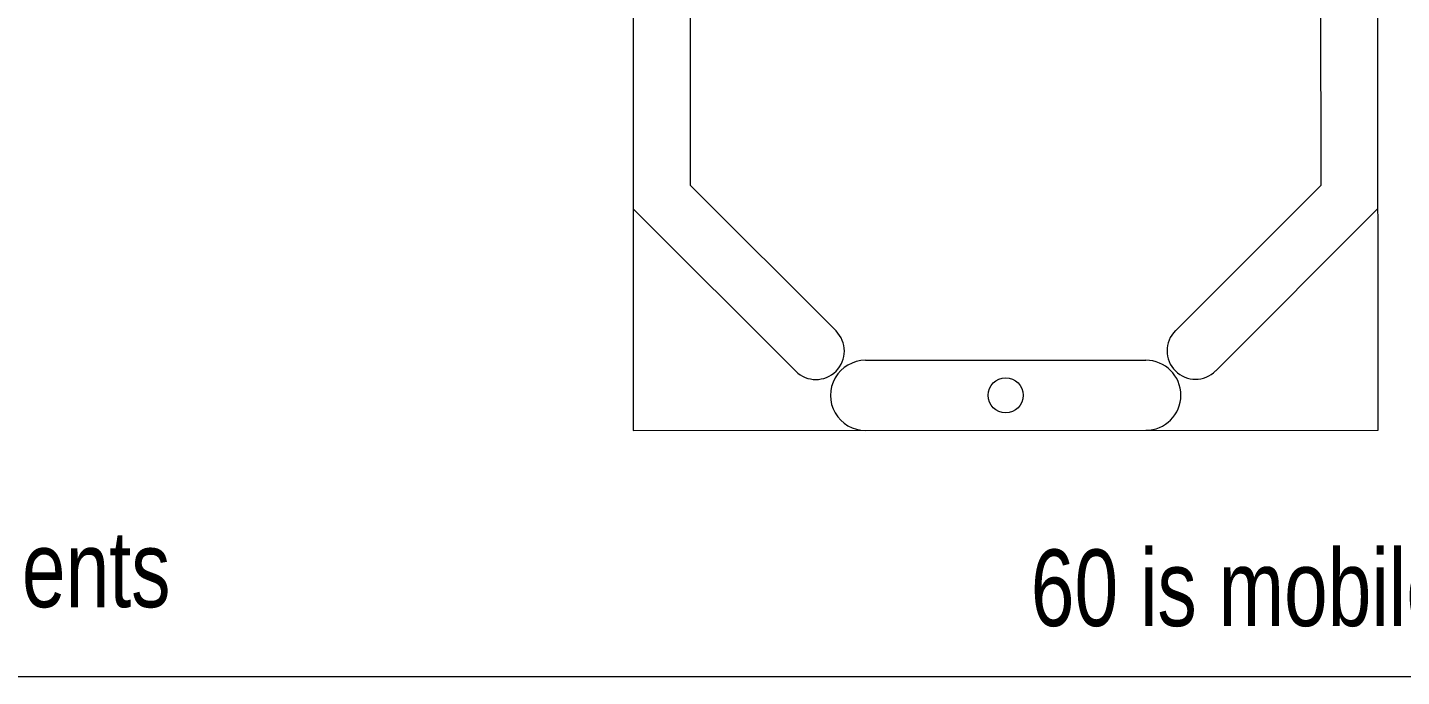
# Model space of a CAD drawing. Header units: metres. Extents: x -18745 to 220762, y -1579758 to -1356048.
# Drawn here: x 127666 to 129234, y -1460823 to -1460081 of the extents above; entities that cross this region are included whole.
import ezdxf

# ---------------------------------------------------------------- set-up
doc = ezdxf.new("R2010")
doc.units = ezdxf.units.M
doc.layers.get('0').update_dxf_attribs({"lineweight": 0})
for name, color, linetype, lineweight in [('A-100 - Copy$0$Medical Equipment and Furniture', 8, 'Continuous', 0), ('A-100 - Copy$0$Medical Equipment and Furniture1', 8, 'Continuous', 5), ('A-100 - Copy$0$Walls', 8, 'Continuous', 0)]:
    doc.layers.add(name, color=color, linetype=linetype, lineweight=lineweight)
doc.styles.add('A-100 - Copy$0$X3G_ENTITY_257CFD', font='swisscl.ttf', dxfattribs={"height": 200})

# ---------------------------------------------------------------- blocks, each defined once
blk = doc.blocks.new('*X134')
for p, q in [((5, 3), (5, 3)), ((5, 3), (5, 3)), ((5, 3), (5, 3)), ((5, 3), (5, 3)), ((5, 3), (5, 3)), ((5, 3), (5, 3)), ((5, 3), (5, 3)), ((5, 3), (5, 3)), ((5, 3), (5, 3)), ((5, 3), (5, 3)), ((5, 3), (5, 3)), ((5, 3), (5, 3)), ((5, 3), (5, 3)), ((5, 3), (5, 3)), ((5, 3), (5, 3)), ((5, 3), (5, 3)), ((5, 3), (5, 3)), ((5, 3), (5, 3)), ((5, 3), (5, 3)), ((5, 3), (5, 3)), ((5, 3), (5, 3)), ((5, 3), (5, 3)), ((5, 3), (5, 3)), ((5, 3), (5, 3)), ((5, 3), (5, 3)), ((5, 3), (5, 3)), ((5, 3), (5, 3)), ((5, 3), (5, 3)), ((5, 3), (5, 3)), ((5, 3), (5, 3)), ((5, 3), (5, 3)), ((5, 3), (5, 3)), ((5, 3), (5, 3)), ((5, 3), (5, 3)), ((5, 3), (5, 3)), ((5, 3), (5, 3)), ((5, 3), (5, 3)), ((5, 3), (5, 3)), ((5, 3), (5, 3)), ((5, 3), (5, 3)), ((5, 3), (5, 3)), ((5, 3), (5, 3)), ((5, 3), (5, 3)), ((5, 3), (5, 3)), ((5, 3), (5, 3)), ((5, 3), (5, 3)), ((5, 3), (5, 3)), ((5, 3), (5, 3)), ((5, 3), (5, 3)), ((5, 3), (5, 3)), ((5, 3), (5, 3)), ((5, 3), (5, 3)), ((5, 3), (5, 3)), ((5, 3), (5, 3)), ((5, 3), (5, 3)), ((5, 3), (5, 3)), ((5, 3), (5, 3)), ((5, 3), (5, 3)), ((5, 3), (5, 3)), ((5, 3), (5, 3)), ((5, 3), (5, 3)), ((5, 3), (5, 3)), ((5, 3), (5, 3)), ((5, 3), (5, 3)), ((5, 3), (5, 3)), ((5, 3), (5, 3)), ((6, 3), (5, 3)), ((5, 3), (5, 3)), ((6, 3), (5, 3)), ((5, 3), (5, 3)), ((6, 3), (5, 3)), ((5, 3), (5, 3)), ((6, 3), (5, 3)), ((5, 3), (5, 3)), ((5, 3), (5, 3)), ((5, 3), (5, 3)), ((5, 3), (5, 3)), ((5, 3), (5, 3)), ((5, 3), (5, 3)), ((5, 3), (5, 3)), ((5, 3), (5, 3)), ((5, 3), (5, 3)), ((5, 3), (5, 3)), ((5, 3), (5, 3)), ((5, 3), (5, 3)), ((5, 3), (5, 3)), ((5, 3), (5, 3)), ((5, 3), (5, 3)), ((5, 3), (5, 3)), ((5, 3), (5, 3)), ((5, 3), (5, 3)), ((5, 3), (5, 3)), ((5, 3), (5, 3)), ((5, 3), (5, 3)), ((5, 3), (5, 3)), ((5, 3), (5, 3)), ((6, 3), (6, 3)), ((6, 3), (6, 3)), ((6, 3), (6, 3)), ((6, 3), (6, 3)), ((6, 3), (6, 3)), ((6, 3), (6, 3)), ((6, 3), (6, 3)), ((6, 3), (6, 3)), ((6, 3), (6, 3)), ((6, 3), (6, 3)), ((6, 3), (6, 3)), ((6, 3), (6, 3)), ((6, 3), (6, 3)), ((6, 3), (6, 3)), ((6, 3), (6, 3)), ((6, 3), (6, 3)), ((6, 3), (6, 3)), ((6, 3), (6, 3)), ((6, 3), (6, 3)), ((6, 3), (6, 3)), ((6, 3), (6, 3)), ((6, 3), (6, 3)), ((6, 3), (6, 3)), ((6, 3), (6, 3)), ((6, 3), (6, 3)), ((6, 3), (6, 3)), ((6, 3), (6, 3)), ((6, 3), (6, 3)), ((6, 3), (6, 3)), ((6, 3), (6, 3)), ((6, 3), (6, 3)), ((6, 3), (6, 3)), ((6, 3), (6, 3)), ((6, 3), (6, 3)), ((6, 3), (6, 3)), ((6, 3), (6, 3)), ((6, 3), (6, 3)), ((6, 3), (6, 3)), ((6, 3), (6, 3)), ((6, 3), (6, 3)), ((6, 3), (6, 3)), ((6, 3), (6, 3)), ((6, 3), (6, 3)), ((6, 3), (6, 3)), ((6, 3), (6, 3)), ((6, 3), (6, 3)), ((6, 3), (6, 3)), ((6, 3), (6, 3)), ((6, 3), (6, 3)), ((6, 3), (6, 3)), ((6, 3), (6, 3)), ((6, 3), (6, 3)), ((6, 3), (6, 3)), ((6, 3), (6, 3)), ((6, 3), (6, 3)), ((6, 3), (6, 3)), ((6, 3), (6, 3)), ((6, 3), (6, 3)), ((6, 3), (6, 3)), ((6, 3), (6, 3)), ((6, 3), (6, 3)), ((6, 3), (6, 3)), ((6, 3), (6, 3)), ((6, 3), (6, 3)), ((6, 3), (6, 3)), ((6, 3), (6, 3)), ((6, 3), (6, 3)), ((6, 3), (6, 3)), ((6, 3), (6, 3)), ((6, 3), (6, 3)), ((6, 3), (6, 3)), ((6, 3), (6, 3)), ((6, 3), (6, 3)), ((6, 3), (6, 3)), ((6, 3), (6, 3)), ((6, 3), (6, 3)), ((6, 3), (6, 3)), ((6, 3), (6, 3)), ((6, 3), (6, 3)), ((6, 3), (6, 3)), ((6, 3), (6, 3)), ((6, 3), (6, 3)), ((6, 3), (6, 3)), ((6, 3), (6, 3)), ((6, 3), (6, 3)), ((6, 3), (6, 3)), ((6, 3), (6, 3)), ((6, 3), (6, 3)), ((6, 3), (6, 3)), ((6, 3), (6, 3)), ((6, 3), (6, 3)), ((6, 3), (6, 3)), ((6, 3), (6, 3)), ((6, 3), (6, 3)), ((6, 3), (6, 3)), ((6, 3), (6, 3)), ((6, 3), (6, 3)), ((6, 3), (6, 3)), ((6, 3), (6, 3)), ((6, 3), (6, 3)), ((6, 3), (6, 3)), ((6, 3), (6, 3)), ((6, 3), (6, 3)), ((6, 3), (6, 3)), ((6, 3), (6, 3)), ((6, 3), (6, 3)), ((6, 3), (6, 3)), ((6, 3), (6, 3)), ((6, 3), (6, 3)), ((6, 3), (6, 3)), ((6, 3), (6, 3)), ((6, 3), (6, 3)), ((6, 3), (6, 3)), ((6, 3), (6, 3)), ((6, 3), (6, 3)), ((6, 3), (6, 3)), ((6, 3), (6, 3)), ((6, 3), (6, 3)), ((6, 3), (6, 3)), ((6, 3), (6, 3)), ((6, 3), (6, 3)), ((6, 3), (6, 3)), ((6, 3), (6, 3)), ((6, 3), (6, 3)), ((6, 3), (6, 3)), ((6, 3), (6, 3)), ((6, 3), (6, 3)), ((6, 3), (6, 3)), ((6, 3), (6, 3)), ((6, 3), (6, 3)), ((6, 3), (6, 3)), ((6, 3), (6, 3)), ((6, 3), (6, 3)), ((6, 3), (6, 3)), ((6, 3), (6, 3)), ((6, 3), (6, 3)), ((6, 3), (6, 3)), ((6, 3), (6, 3)), ((6, 3), (6, 3)), ((6, 3), (6, 3)), ((6, 3), (6, 3)), ((6, 3), (6, 3)), ((6, 3), (6, 3)), ((6, 3), (6, 3)), ((6, 3), (6, 3)), ((6, 3), (6, 3)), ((6, 3), (6, 3)), ((6, 3), (6, 3)), ((6, 3), (6, 3)), ((6, 3), (6, 3)), ((6, 3), (6, 3)), ((6, 3), (6, 3)), ((6, 3), (6, 3)), ((6, 3), (6, 3)), ((6, 3), (6, 3)), ((6, 3), (6, 3)), ((6, 3), (6, 3)), ((6, 3), (6, 3)), ((6, 3), (6, 3)), ((6, 3), (6, 3)), ((6, 3), (6, 3)), ((6, 3), (6, 3)), ((6, 3), (6, 3)), ((6, 3), (6, 3)), ((6, 3), (6, 3)), ((6, 3), (6, 3)), ((6, 3), (6, 3)), ((6, 3), (6, 3)), ((6, 3), (6, 3)), ((6, 3), (6, 3)), ((6, 3), (6, 3)), ((6, 3), (6, 3)), ((6, 3), (6, 3)), ((6, 3), (6, 3)), ((6, 3), (6, 3)), ((6, 3), (6, 3)), ((6, 3), (6, 3)), ((6, 3), (6, 3)), ((6, 3), (6, 3)), ((6, 3), (6, 3)), ((6, 3), (6, 3)), ((6, 3), (6, 3)), ((6, 3), (6, 3)), ((6, 3), (6, 3)), ((6, 3), (6, 3)), ((6, 3), (6, 3)), ((6, 3), (6, 3)), ((6, 3), (6, 3)), ((6, 3), (6, 3)), ((6, 3), (6, 3)), ((6, 3), (6, 3)), ((6, 3), (6, 3)), ((6, 3), (6, 3)), ((6, 3), (6, 3)), ((6, 3), (6, 3)), ((6, 3), (6, 3)), ((6, 3), (6, 3)), ((6, 3), (6, 3)), ((6, 3), (6, 3)), ((6, 3), (6, 3)), ((6, 3), (6, 3)), ((6, 3), (6, 3)), ((6, 3), (6, 3)), ((6, 3), (6, 3)), ((6, 3), (5, 3)), ((6, 3), (5, 3)), ((6, 3), (5, 3)), ((6, 3), (5, 3)), ((6, 3), (5, 3)), ((6, 3), (6, 3)), ((6, 3), (6, 3)), ((6, 3), (6, 3)), ((6, 3), (6, 3)), ((6, 3), (6, 3)), ((6, 3), (6, 3)), ((6, 3), (6, 3)), ((6, 3), (6, 3)), ((6, 3), (6, 3)), ((6, 3), (6, 3)), ((6, 3), (6, 3)), ((6, 3), (6, 3)), ((6, 3), (6, 3)), ((6, 3), (6, 3)), ((6, 3), (6, 3)), ((6, 3), (6, 3)), ((6, 3), (6, 3)), ((6, 3), (6, 3)), ((6, 3), (6, 3)), ((6, 3), (6, 3)), ((6, 3), (6, 3)), ((6, 3), (6, 3)), ((6, 3), (6, 3)), ((6, 3), (6, 3)), ((6, 3), (6, 3)), ((6, 3), (6, 3)), ((6, 3), (6, 3)), ((6, 3), (6, 3)), ((6, 3), (6, 3)), ((6, 3), (6, 3)), ((6, 3), (6, 3)), ((6, 3), (6, 3)), ((6, 3), (6, 3)), ((6, 3), (6, 3)), ((6, 3), (6, 3)), ((6, 3), (6, 3)), ((6, 3), (6, 3)), ((6, 3), (6, 3)), ((6, 3), (6, 3)), ((6, 3), (6, 3)), ((6, 3), (6, 3)), ((6, 3), (6, 3)), ((6, 3), (6, 3)), ((6, 3), (6, 3)), ((6, 3), (6, 3)), ((6, 3), (6, 3)), ((6, 3), (6, 3)), ((6, 3), (6, 3)), ((6, 3), (6, 3)), ((6, 3), (6, 3)), ((6, 3), (6, 3)), ((6, 3), (6, 3)), ((6, 3), (6, 3)), ((6, 3), (6, 3)), ((6, 3), (6, 3)), ((6, 3), (6, 3)), ((6, 3), (6, 3)), ((6, 3), (6, 3)), ((6, 3), (6, 3)), ((6, 3), (6, 3)), ((6, 3), (6, 3)), ((6, 3), (6, 3)), ((6, 3), (6, 3)), ((6, 3), (6, 3)), ((6, 3), (6, 3)), ((6, 3), (6, 3)), ((6, 3), (6, 3)), ((6, 3), (6, 3)), ((6, 3), (6, 3)), ((6, 3), (6, 3)), ((6, 3), (6, 3)), ((6, 3), (6, 3)), ((6, 3), (6, 3)), ((6, 3), (6, 3)), ((6, 3), (6, 3)), ((6, 3), (6, 3)), ((6, 3), (6, 3)), ((6, 3), (6, 3)), ((6, 3), (6, 3)), ((6, 3), (6, 3)), ((6, 3), (6, 3)), ((6, 3), (6, 3)), ((6, 3), (6, 3)), ((6, 3), (6, 3)), ((6, 3), (6, 3)), ((6, 3), (6, 3)), ((6, 3), (6, 3)), ((6, 3), (6, 3)), ((6, 3), (6, 3)), ((6, 3), (6, 3)), ((6, 3), (6, 3)), ((6, 3), (6, 3)), ((6, 3), (6, 3)), ((6, 3), (6, 3)), ((6, 3), (6, 3)), ((6, 3), (6, 3)), ((6, 3), (6, 3)), ((6, 3), (6, 3)), ((6, 3), (6, 3)), ((6, 3), (6, 3)), ((6, 3), (6, 3)), ((6, 3), (6, 3)), ((6, 3), (6, 3)), ((6, 3), (6, 3)), ((6, 3), (6, 3)), ((6, 3), (6, 3)), ((6, 3), (6, 3)), ((6, 3), (6, 3)), ((6, 3), (6, 3)), ((6, 3), (6, 3)), ((6, 3), (6, 3)), ((6, 3), (6, 3)), ((6, 3), (6, 3)), ((6, 3), (6, 3)), ((6, 3), (6, 3)), ((6, 3), (6, 3)), ((6, 3), (6, 3)), ((6, 3), (6, 3)), ((6, 3), (6, 3)), ((6, 3), (6, 3)), ((6, 3), (6, 3)), ((6, 3), (6, 3)), ((6, 3), (6, 3)), ((6, 3), (6, 3)), ((6, 3), (6, 3)), ((6, 3), (6, 3)), ((6, 3), (6, 3)), ((6, 3), (6, 3)), ((6, 3), (6, 3)), ((6, 3), (6, 3)), ((6, 3), (6, 3)), ((6, 3), (6, 3)), ((6, 3), (6, 3)), ((6, 3), (6, 3)), ((6, 3), (6, 3)), ((6, 3), (6, 3)), ((6, 3), (6, 3)), ((6, 3), (6, 3)), ((6, 3), (6, 3)), ((6, 3), (6, 3)), ((6, 3), (6, 3)), ((6, 3), (6, 3)), ((6, 3), (6, 3)), ((6, 3), (6, 3)), ((6, 3), (6, 3)), ((6, 3), (6, 3)), ((6, 3), (6, 3)), ((6, 3), (6, 3)), ((6, 3), (6, 3)), ((6, 3), (6, 3)), ((6, 3), (6, 3)), ((6, 3), (6, 3)), ((6, 3), (6, 3)), ((6, 3), (6, 3)), ((6, 3), (6, 3)), ((6, 3), (6, 3)), ((6, 3), (6, 3)), ((6, 3), (6, 3)), ((6, 3), (6, 3)), ((6, 3), (6, 3)), ((6, 3), (6, 3)), ((6, 3), (6, 3)), ((6, 3), (6, 3)), ((6, 3), (6, 3)), ((6, 3), (6, 3)), ((6, 3), (6, 3)), ((6, 3), (6, 3)), ((6, 3), (6, 3)), ((6, 3), (6, 3)), ((6, 3), (6, 3)), ((6, 3), (6, 3)), ((6, 3), (6, 3)), ((6, 3), (6, 3)), ((6, 3), (6, 3)), ((6, 3), (6, 3)), ((6, 3), (6, 3)), ((6, 3), (6, 3)), ((6, 3), (6, 3)), ((6, 3), (6, 3)), ((6, 3), (6, 3)), ((6, 3), (6, 3)), ((6, 3), (6, 3)), ((6, 3), (6, 3)), ((6, 3), (6, 3)), ((6, 3), (6, 3)), ((6, 3), (6, 3)), ((6, 3), (6, 3)), ((6, 3), (6, 3)), ((6, 3), (6, 3)), ((6, 3), (6, 3)), ((6, 3), (6, 3)), ((6, 3), (6, 3)), ((6, 3), (6, 3)), ((6, 3), (6, 3)), ((6, 3), (6, 3)), ((6, 3), (6, 3)), ((6, 3), (6, 3)), ((6, 3), (6, 3)), ((6, 3), (6, 3)), ((6, 3), (6, 3)), ((6, 3), (6, 3)), ((6, 3), (6, 3)), ((6, 3), (6, 3)), ((6, 3), (6, 3)), ((6, 3), (6, 3)), ((6, 3), (6, 3)), ((6, 3), (6, 3)), ((6, 3), (6, 3)), ((6, 3), (6, 3)), ((6, 3), (6, 3)), ((6, 3), (6, 3)), ((6, 3), (6, 3)), ((6, 3), (6, 3)), ((6, 3), (6, 3)), ((6, 3), (6, 3)), ((6, 3), (6, 3)), ((6, 3), (6, 3)), ((6, 3), (6, 3)), ((6, 3), (6, 3)), ((6, 3), (6, 3)), ((6, 3), (6, 3)), ((6, 3), (6, 3)), ((6, 3), (6, 3)), ((6, 3), (6, 3)), ((6, 3), (6, 3)), ((6, 3), (6, 3)), ((6, 3), (6, 3)), ((6, 3), (6, 3)), ((6, 3), (6, 3)), ((6, 3), (6, 3)), ((6, 3), (6, 3)), ((6, 3), (6, 3)), ((6, 3), (6, 3)), ((6, 3), (6, 3)), ((6, 3), (6, 3)), ((6, 3), (6, 3)), ((6, 3), (6, 3)), ((6, 3), (6, 3)), ((6, 3), (6, 3)), ((6, 3), (6, 3)), ((6, 3), (6, 3)), ((6, 3), (6, 3)), ((6, 3), (6, 3)), ((6, 3), (6, 3)), ((6, 3), (6, 3)), ((6, 3), (6, 3)), ((6, 3), (6, 3)), ((6, 3), (6, 3)), ((6, 3), (6, 3)), ((6, 3), (6, 3)), ((6, 3), (6, 3)), ((6, 3), (6, 3)), ((6, 3), (6, 3)), ((6, 3), (6, 3)), ((6, 3), (6, 3)), ((6, 3), (6, 3)), ((6, 3), (6, 3)), ((6, 3), (6, 3)), ((6, 3), (6, 3)), ((6, 3), (6, 3)), ((6, 3), (6, 3)), ((6, 3), (6, 3)), ((6, 3), (6, 3)), ((6, 3), (6, 3)), ((6, 3), (6, 3)), ((6, 3), (6, 3)), ((6, 3), (6, 3)), ((6, 3), (6, 3)), ((6, 3), (6, 3)), ((6, 3), (6, 3)), ((6, 3), (6, 3)), ((6, 3), (6, 3)), ((6, 3), (6, 3)), ((6, 3), (6, 3)), ((6, 3), (6, 3)), ((6, 3), (6, 3)), ((6, 3), (6, 3)), ((6, 3), (6, 3)), ((6, 3), (6, 3)), ((6, 3), (6, 3)), ((6, 3), (6, 3)), ((6, 3), (6, 3)), ((6, 3), (6, 3)), ((6, 3), (6, 3)), ((6, 3), (6, 3)), ((6, 3), (6, 3)), ((6, 3), (6, 3)), ((6, 3), (6, 3)), ((6, 3), (6, 3)), ((6, 3), (6, 3)), ((6, 3), (6, 3)), ((6, 3), (6, 3)), ((6, 3), (6, 3)), ((6, 3), (6, 3)), ((6, 3), (6, 3)), ((6, 3), (6, 3)), ((6, 3), (6, 3)), ((6, 3), (6, 3)), ((6, 3), (6, 3)), ((6, 3), (6, 3)), ((6, 3), (6, 3)), ((6, 3), (6, 3)), ((6, 3), (6, 3)), ((6, 3), (6, 3)), ((6, 3), (6, 3)), ((6, 3), (6, 3)), ((6, 3), (6, 3)), ((6, 3), (6, 3)), ((6, 3), (6, 3)), ((6, 3), (6, 3)), ((6, 3), (6, 3)), ((6, 3), (6, 3)), ((6, 3), (6, 3)), ((6, 3), (6, 3)), ((6, 3), (6, 3)), ((6, 3), (6, 3)), ((6, 3), (6, 3))]:
    blk.add_line(p, q)
blk = doc.blocks.new('*X135')
for p, q in [((13, 1), (13, 1)), ((13, 1), (13, 1)), ((13, 1), (13, 1)), ((13, 1), (13, 1)), ((13, 1), (13, 1)), ((13, 1), (13, 1)), ((13, 1), (13, 1)), ((13, 1), (13, 1)), ((13, 1), (13, 1)), ((13, 1), (13, 1)), ((13, 1), (13, 1)), ((13, 1), (13, 1)), ((13, 1), (13, 1)), ((13, 1), (13, 1)), ((13, 1), (13, 1)), ((13, 1), (14, 1)), ((13, 1), (14, 1)), ((13, 1), (14, 1)), ((13, 1), (13, 1)), ((13, 1), (13, 1)), ((13, 1), (13, 1)), ((13, 1), (13, 1)), ((13, 1), (13, 1)), ((13, 1), (13, 1)), ((13, 1), (13, 1)), ((13, 1), (13, 1)), ((13, 1), (13, 1)), ((13, 1), (13, 1)), ((13, 1), (13, 1)), ((13, 1), (13, 1)), ((13, 1), (13, 1)), ((13, 1), (13, 1)), ((13, 1), (13, 1)), ((13, 1), (13, 1)), ((13, 1), (13, 1)), ((13, 1), (13, 1)), ((13, 1), (13, 1)), ((13, 1), (13, 1)), ((13, 1), (13, 1)), ((13, 1), (13, 1)), ((13, 1), (13, 1)), ((13, 1), (13, 1)), ((13, 1), (13, 1)), ((13, 1), (13, 1)), ((13, 1), (13, 1)), ((13, 1), (13, 1)), ((13, 1), (13, 1)), ((13, 1), (13, 1)), ((13, 1), (13, 1)), ((13, 1), (13, 1)), ((13, 1), (13, 1)), ((13, 1), (13, 1)), ((13, 1), (13, 1)), ((13, 1), (13, 1)), ((13, 1), (13, 1)), ((13, 1), (13, 1)), ((13, 1), (13, 1)), ((13, 1), (13, 1)), ((13, 1), (13, 1)), ((13, 1), (13, 1)), ((13, 1), (13, 1)), ((13, 1), (13, 1)), ((13, 1), (13, 1)), ((13, 1), (13, 1)), ((13, 1), (13, 1)), ((13, 1), (13, 1)), ((13, 1), (13, 1)), ((13, 1), (13, 1)), ((13, 1), (13, 1)), ((13, 1), (13, 1)), ((13, 1), (13, 1)), ((13, 1), (13, 1)), ((13, 1), (13, 1)), ((13, 1), (13, 1)), ((13, 1), (13, 1)), ((13, 1), (13, 1)), ((13, 1), (13, 1)), ((13, 1), (13, 1)), ((13, 1), (13, 1)), ((13, 1), (13, 1)), ((13, 1), (13, 1)), ((13, 1), (13, 1)), ((13, 1), (13, 1)), ((13, 1), (13, 1)), ((13, 1), (13, 1)), ((13, 1), (13, 1)), ((13, 1), (13, 1)), ((13, 1), (13, 1)), ((13, 1), (13, 1)), ((13, 1), (13, 1)), ((13, 1), (13, 1)), ((13, 1), (13, 1)), ((13, 1), (13, 1)), ((13, 1), (13, 1)), ((13, 1), (13, 1)), ((13, 1), (13, 1)), ((13, 1), (13, 1)), ((13, 1), (13, 1)), ((13, 1), (13, 1)), ((13, 1), (13, 1)), ((13, 1), (13, 1)), ((13, 1), (13, 1)), ((13, 1), (13, 1)), ((13, 1), (13, 1)), ((13, 1), (13, 1)), ((13, 1), (13, 1)), ((13, 1), (13, 1)), ((13, 1), (13, 1)), ((13, 1), (13, 1)), ((13, 1), (13, 1)), ((13, 1), (13, 1)), ((13, 1), (13, 1)), ((13, 1), (13, 1)), ((13, 1), (13, 1)), ((13, 1), (13, 1)), ((13, 1), (13, 1)), ((13, 1), (13, 1)), ((13, 1), (13, 1)), ((13, 1), (13, 1)), ((13, 1), (13, 1)), ((13, 1), (13, 1)), ((13, 1), (13, 1)), ((13, 1), (13, 1)), ((13, 1), (14, 1)), ((13, 0), (13, 0)), ((13, 0), (13, 0)), ((13, 0), (13, 0)), ((13, 0), (13, 0)), ((13, 0), (13, 0)), ((13, 0), (13, 0)), ((13, 0), (13, 0)), ((13, 0), (13, 0)), ((13, 0), (13, 0)), ((13, 0), (13, 0)), ((13, 0), (13, 0)), ((13, 0), (13, 0)), ((13, 0), (13, 0)), ((13, 0), (13, 0)), ((13, 0), (13, 0)), ((13, 0), (13, 0)), ((13, 0), (13, 0)), ((13, 0), (13, 0)), ((13, 0), (13, 0)), ((13, 0), (13, 0)), ((13, 0), (13, 0)), ((13, 0), (13, 0)), ((13, 0), (13, 0)), ((13, 0), (13, 0)), ((13, 0), (13, 0)), ((13, 0), (13, 0)), ((13, 0), (13, 0)), ((13, 0), (13, 0)), ((13, 0), (13, 0)), ((13, 0), (13, 0)), ((13, 0), (13, 0)), ((13, 0), (13, 0)), ((13, 0), (13, 0)), ((13, 0), (13, 0)), ((13, 0), (13, 0)), ((13, 0), (13, 0)), ((13, 0), (13, 0)), ((13, 0), (13, 0)), ((13, 0), (13, 0)), ((13, 0), (13, 0)), ((13, 0), (13, 0)), ((13, 0), (13, 0)), ((13, 0), (13, 0)), ((13, 0), (13, 0)), ((13, 0), (13, 0)), ((13, 0), (13, 0)), ((13, 0), (13, 0)), ((13, 0), (13, 0)), ((13, 0), (14, 0)), ((13, 0), (14, 0)), ((13, 0), (13, 0)), ((13, 0), (14, 0)), ((14, 1), (14, 1)), ((14, 1), (14, 1)), ((14, 1), (14, 1)), ((14, 1), (14, 1)), ((14, 1), (14, 1)), ((14, 1), (14, 1)), ((14, 1), (14, 1)), ((14, 1), (14, 1)), ((14, 1), (14, 1)), ((14, 1), (14, 1)), ((14, 1), (14, 1)), ((14, 1), (14, 1)), ((14, 1), (14, 1)), ((14, 1), (14, 1)), ((14, 1), (14, 1)), ((14, 1), (14, 1)), ((14, 1), (14, 1)), ((14, 1), (14, 1)), ((14, 1), (14, 1)), ((14, 1), (14, 1)), ((14, 1), (14, 1)), ((14, 1), (14, 1)), ((14, 1), (14, 1)), ((14, 1), (14, 1)), ((14, 1), (14, 1)), ((14, 1), (14, 1)), ((14, 1), (14, 1)), ((14, 1), (14, 1)), ((14, 1), (14, 1)), ((14, 1), (14, 1)), ((14, 1), (14, 1)), ((14, 1), (14, 1)), ((14, 1), (14, 1)), ((14, 1), (14, 1)), ((14, 1), (14, 1)), ((14, 1), (14, 1)), ((14, 1), (14, 1)), ((14, 1), (14, 1)), ((14, 1), (14, 1)), ((14, 1), (14, 1)), ((14, 1), (14, 1)), ((14, 1), (14, 1)), ((14, 1), (14, 1)), ((14, 1), (14, 1)), ((14, 1), (14, 1)), ((14, 1), (14, 1)), ((14, 1), (14, 1)), ((14, 1), (14, 1)), ((14, 1), (14, 1)), ((14, 1), (14, 1)), ((14, 1), (14, 1)), ((14, 1), (14, 1)), ((14, 1), (14, 1)), ((14, 1), (14, 1)), ((14, 1), (14, 1)), ((14, 1), (14, 1)), ((14, 1), (14, 1)), ((14, 1), (14, 1)), ((14, 1), (14, 1)), ((14, 1), (14, 1)), ((14, 1), (14, 1)), ((14, 1), (14, 1)), ((14, 1), (14, 1)), ((14, 1), (14, 1)), ((14, 1), (14, 1)), ((14, 1), (14, 1)), ((14, 1), (14, 1)), ((14, 1), (14, 1)), ((14, 1), (14, 1)), ((14, 1), (14, 1)), ((14, 1), (14, 1)), ((14, 1), (14, 1)), ((14, 1), (14, 1)), ((14, 1), (14, 1)), ((14, 1), (14, 1)), ((14, 1), (14, 1)), ((14, 1), (14, 1)), ((14, 1), (14, 1)), ((14, 1), (14, 1)), ((14, 1), (14, 1)), ((14, 1), (14, 1)), ((14, 1), (14, 1)), ((14, 1), (14, 1)), ((14, 1), (14, 1)), ((14, 1), (14, 1)), ((14, 1), (14, 1)), ((14, 1), (14, 1)), ((14, 1), (14, 1)), ((14, 1), (14, 1)), ((14, 1), (14, 1)), ((14, 1), (14, 1)), ((14, 1), (14, 1)), ((14, 1), (14, 1)), ((14, 1), (14, 1)), ((14, 0), (14, 0)), ((14, 0), (14, 0)), ((14, 0), (14, 0)), ((14, 0), (14, 0)), ((14, 0), (14, 0)), ((14, 0), (14, 0)), ((14, 0), (14, 0)), ((14, 0), (14, 0)), ((14, 0), (14, 0)), ((14, 0), (14, 0)), ((14, 0), (14, 0)), ((14, 0), (14, 0)), ((14, 0), (14, 0)), ((14, 0), (14, 0)), ((14, 0), (14, 0)), ((14, 0), (14, 0)), ((14, 0), (14, 0)), ((14, 0), (14, 0)), ((14, 0), (14, 0)), ((14, 0), (14, 0)), ((14, 0), (14, 0)), ((14, 0), (14, 0)), ((14, 0), (14, 0)), ((14, 0), (14, 0)), ((14, 0), (14, 0)), ((14, 0), (14, 0)), ((14, 0), (14, 0)), ((14, 0), (14, 0)), ((14, 0), (14, 0)), ((14, 0), (14, 0)), ((14, 0), (14, 0)), ((14, 0), (14, 0)), ((14, 0), (14, 0)), ((14, 0), (14, 0)), ((14, 0), (14, 0)), ((14, 0), (14, 0)), ((14, 0), (14, 0)), ((14, 0), (14, 0)), ((14, 0), (14, 0)), ((14, 0), (14, 0)), ((14, 0), (14, 0)), ((14, 0), (14, 0)), ((14, 0), (14, 0)), ((14, 0), (14, 0)), ((14, 0), (14, 0)), ((14, 0), (14, 0)), ((14, 0), (14, 0)), ((14, 0), (14, 0)), ((13, 0), (13, 0)), ((13, 0), (14, 0)), ((13, 0), (13, 0)), ((13, 0), (14, 0)), ((13, 0), (13, 0)), ((13, 0), (14, 0)), ((13, 0), (13, 0)), ((13, 0), (13, 0)), ((13, 0), (13, 0)), ((13, 0), (13, 0)), ((13, 0), (14, 0)), ((13, 0), (13, 0)), ((13, 0), (14, 0)), ((13, 0), (13, 0)), ((13, 0), (14, 0)), ((13, 0), (13, 0)), ((13, 0), (14, 0)), ((13, 0), (13, 0)), ((13, 0), (14, 0)), ((13, 0), (13, 0)), ((13, 0), (14, 0)), ((13, 0), (13, 0)), ((13, 0), (14, 0)), ((13, 0), (13, 0)), ((13, 0), (13, 0)), ((13, 0), (13, 0)), ((13, 0), (14, 0)), ((13, 0), (13, 0)), ((13, 0), (14, 0)), ((13, 0), (13, 0)), ((13, 0), (14, 0)), ((13, 0), (13, 0)), ((13, 0), (14, 0)), ((13, 0), (13, 0)), ((13, 0), (13, 0)), ((13, 0), (13, 0)), ((13, 0), (13, 0)), ((13, 0), (13, 0)), ((13, 0), (13, 0)), ((13, 0), (13, 0)), ((13, 0), (13, 0)), ((13, 0), (13, 0)), ((13, 0), (13, 0)), ((13, 0), (13, 0)), ((13, 0), (13, 0)), ((13, 0), (13, 0)), ((13, 0), (13, 0)), ((13, 0), (13, 0)), ((13, 0), (13, 0)), ((13, 0), (13, 0)), ((13, 0), (13, 0)), ((13, 0), (13, 0)), ((13, 0), (13, 0)), ((13, 0), (13, 0)), ((13, 0), (13, 0)), ((13, 0), (13, 0)), ((13, 0), (13, 0)), ((13, 0), (13, 0)), ((13, 0), (13, 0)), ((13, 0), (13, 0)), ((13, 0), (13, 0)), ((13, 0), (13, 0)), ((13, 0), (13, 0)), ((13, 0), (13, 0)), ((13, -1), (13, -1)), ((13, -1), (13, -1)), ((13, -1), (13, -1)), ((13, -1), (13, -1)), ((13, -1), (13, -1)), ((13, -1), (14, -1)), ((13, -1), (13, -1)), ((14, 0), (14, 0)), ((14, 0), (14, 0)), ((14, 0), (14, 0)), ((14, 0), (14, 0)), ((14, 0), (14, 0)), ((14, 0), (14, 0)), ((14, 0), (14, 0)), ((14, 0), (14, 0)), ((14, 0), (14, 0)), ((14, 0), (14, 0)), ((14, 0), (14, 0)), ((14, 0), (14, 0)), ((14, 0), (14, 0)), ((14, 0), (14, 0)), ((14, 0), (14, 0)), ((13, 0), (14, 0)), ((14, 0), (14, 0)), ((14, 0), (14, 0)), ((14, 0), (14, 0)), ((14, 0), (14, 0)), ((14, 0), (14, 0)), ((14, 0), (14, 0)), ((14, 0), (14, 0)), ((14, 0), (14, 0)), ((14, 0), (14, 0)), ((14, 0), (14, 0)), ((14, 0), (14, 0)), ((14, 0), (14, 0)), ((14, 0), (14, 0)), ((14, 0), (14, 0)), ((14, 0), (14, 0)), ((14, 0), (14, 0)), ((14, 0), (14, 0)), ((14, 0), (14, 0)), ((14, 0), (14, 0)), ((14, 0), (14, 0)), ((14, 0), (14, 0)), ((14, 0), (14, 0)), ((14, 0), (14, 0)), ((14, 0), (14, 0)), ((14, 0), (14, 0)), ((14, 0), (14, 0)), ((14, 0), (14, 0)), ((14, 0), (14, 0)), ((14, 0), (14, 0)), ((14, 0), (14, 0)), ((14, 0), (14, 0)), ((14, 0), (14, 0)), ((14, 0), (14, 0)), ((14, 0), (14, 0)), ((14, -1), (14, -1)), ((14, -1), (14, -1)), ((14, -1), (14, -1)), ((14, -1), (14, -1)), ((14, -1), (14, -1))]:
    blk.add_line(p, q)
blk = doc.blocks.new('A-100 - Copy$0$HF16786E-P')
at = {"layer": 'A-100 - Copy$0$Medical Equipment and Furniture1'}
for p, q in [((0, 0.425), (-2.14, 0.425)), ((-0.2531, 0.425), (-0.0678, 0.2397)), ((0, -0.425), (0, 0.425)), ((-0.28, 0.36), (-1.86, 0.36)), ((-0.28, 0.36), (-0.1137, 0.1937)), ((-0.08, -0.16), (-0.08, 0.16)), ((-0.1136, -0.1936), (-0.28, -0.36)), ((-0.0676, -0.2396), (-0.2531, -0.425)), ((-1.86, -0.36), (-0.28, -0.36)), ((-2.14, -0.425), (0, -0.425))]:
    blk.add_line(p, q, dxfattribs=at)
for points in [[(0, 0.425), (0, 0.425), (0, 0.425), (0, 0.425), (0, 0.425), (0, 0.425), (0, 0.425), (0, 0.425), (0, 0.425), (0, 0.425), (0, 0.425), (0, 0.425), (0, 0.425), (0, 0.425), (0, 0.425), (0, 0.425), (0, 0.425), (0, 0.425), (0, 0.425), (0, 0.425), (0, 0.425), (0, 0.425), (0, 0.425), (0, 0.425), (0, 0.425), (0, 0.425), (0, 0.425), (0, 0.425), (0, 0.425), (0, 0.425), (0, 0.425), (0, 0.425), (0, 0.425), (0, 0.425), (0, 0.425), (0, 0.425), (0, 0.425), (0, 0.425), (0, 0.425), (0, 0.425), (0, 0.425), (0, 0.425), (0, 0.425), (0, 0.425), (0, 0.425), (0, 0.425), (0, 0.425), (0, 0.425), (0, 0.425), (0, 0.425), (0, 0.425), (0, 0.425), (0, 0.425), (0, 0.425), (0, 0.425), (0, 0.425), (0, 0.425), (0, 0.425), (0, 0.425), (0, 0.425), (0, 0.425), (0, 0.425), (0, 0.425), (0, 0.425), (0, 0.425), (0, 0.425), (0, 0.425), (0, 0.425), (0, 0.425), (0, 0.425), (0, 0.425), (0, 0.425), (0, 0.425), (0, 0.425), (0, 0.425), (0, 0.425), (0, 0.425), (0, 0.425), (0, 0.425), (0, 0.425), (0, 0.425), (0, 0.425), (0, 0.425), (0, 0.425), (0, 0.425), (0, 0.425), (0, 0.425), (0, 0.425), (0, 0.425), (0, 0.425), (0, 0.425), (0, 0.425), (0, 0.425), (0, 0.425), (0, 0.425), (0, 0.425), (0, 0.425), (0, 0.425), (0, 0.425), (0, 0.425), (0, 0.425), (0, 0.425), (0, 0.425), (0, 0.425), (0, 0.425), (0, 0.425), (0, 0.425), (0, 0.425), (0, 0.425), (0, 0.425), (0, 0.425), (0, 0.425), (0, 0.425), (0, 0.425), (0, 0.425), (0, 0.425), (0, 0.425), (0, 0.425), (0, 0.425), (0, 0.425), (0, 0.425), (0, 0.425), (0, 0.425), (0, 0.425), (0, 0.425), (0, 0.425), (0, 0.425), (0, 0.425), (0, 0.425), (0, 0.425), (0, 0.425), (0, 0.425), (0, 0.425), (0, 0.425), (0, 0.425), (0, 0.425), (0, 0.425), (0, 0.425), (0, 0.425), (0, 0.425), (0, 0.425), (0, 0.425), (0, 0.425), (0, 0.425), (0, 0.425), (0, 0.425), (0, 0.425), (0, 0.425), (0, 0.425), (0, 0.425), (0, 0.425), (0, 0.425), (0, 0.425), (0, 0.425), (0, 0.425), (0, 0.425), (0, 0.425), (0, 0.425), (0, 0.425), (0, 0.425), (0, 0.425), (0, 0.425), (0, 0.425), (0, 0.425), (0, 0.425), (0, 0.425), (0, 0.425), (0, 0.425), (0, 0.425), (0, 0.425), (0, 0.425), (0, 0.425), (0, 0.425), (0, 0.425), (0, 0.425), (0, 0.425), (0, 0.425), (0, 0.425), (0, 0.425), (0, 0.425), (0, 0.425), (0, 0.425), (0, 0.425), (0, 0.425), (0, 0.425), (0, 0.425), (0, 0.425), (0, 0.425), (0, 0.425), (0, 0.425), (0, 0.425), (0, 0.425), (0, 0.425), (0, 0.425), (0, 0.425), (0, 0.425), (0, 0.425), (0, 0.425), (0, 0.425), (0, 0.425), (0, 0.425), (0, 0.425), (0, 0.425), (0, 0.425), (0, 0.425), (0, 0.425), (0, 0.425), (0, 0.425), (0, 0.425), (0, 0.425), (0, 0.425), (0, 0.425), (0, 0.425), (0, 0.425), (0, 0.425), (0, 0.425), (0, 0.425), (0, 0.425), (0, 0.425)], [(0, 0.425), (0, 0.425), (0, 0.425), (0, 0.425), (0, 0.425), (0, 0.425), (0, 0.425), (0, 0.425), (0, 0.425), (0, 0.425), (0, 0.425), (0, 0.425), (0, 0.425), (0, 0.425), (0, 0.425), (0, 0.425), (0, 0.425), (0, 0.425), (0, 0.425), (0, 0.425), (0, 0.425), (0, 0.425), (0, 0.425), (0, 0.425), (0, 0.425), (0, 0.425), (0, 0.425), (0, 0.425), (0, 0.425), (0, 0.425), (0, 0.425), (0, 0.425), (0, 0.425), (0, 0.425), (0, 0.425), (0, 0.425), (0, 0.425), (0, 0.425), (0, 0.425), (0, 0.425), (0, 0.425), (0, 0.425), (0, 0.425), (0, 0.425), (0, 0.425), (0, 0.425), (0, 0.425), (0, 0.425), (0, 0.425), (0, 0.425), (0, 0.425), (0, 0.425), (0, 0.425), (0, 0.425), (0, 0.425), (0, 0.425), (0, 0.425), (0, 0.425), (0, 0.425), (0, 0.425), (0, 0.425), (0, 0.425), (0, 0.425), (0, 0.425), (0, 0.425), (0, 0.425), (0, 0.425), (0, 0.425), (0, 0.425), (0, 0.425), (0, 0.425), (0, 0.425), (0, 0.425), (0, 0.425), (0, 0.425), (0, 0.425), (0, 0.425), (0, 0.425), (0, 0.425), (0, 0.425), (0, 0.425), (0, 0.425), (0, 0.425), (0, 0.425), (0, 0.425), (0, 0.425), (0, 0.425), (0, 0.425), (0, 0.425), (0, 0.425), (0, 0.425), (0, 0.425), (0, 0.425), (0, 0.425), (0, 0.425), (0, 0.425), (0, 0.425), (0, 0.425), (0, 0.425), (0, 0.425), (0, 0.425), (0, 0.425), (0, 0.425), (0, 0.425), (0, 0.425), (0, 0.425), (0, 0.425), (0, 0.425), (0, 0.425), (0, 0.425), (0, 0.425), (0, 0.425), (0, 0.425), (0, 0.425), (0, 0.425), (0, 0.425), (0, 0.425), (0, 0.425), (0, 0.425), (0, 0.425), (0, 0.425), (0, 0.425), (0, 0.425), (0, 0.425), (0, 0.425), (0, 0.425), (0, 0.425), (0, 0.425), (0, 0.425), (0, 0.425), (0, 0.425), (0, 0.425), (0, 0.425), (0, 0.425), (0, 0.425), (0, 0.425), (0, 0.425), (0, 0.425), (0, 0.425), (0, 0.425), (0, 0.425), (0, 0.425), (0, 0.425), (0, 0.425), (0, 0.425), (0, 0.425), (0, 0.425), (0, 0.425), (0, 0.425), (0, 0.425), (0, 0.425), (0, 0.425), (0, 0.425), (0, 0.425), (0, 0.425), (0, 0.425), (0, 0.425), (0, 0.425), (0, 0.425), (0, 0.425), (0, 0.425), (0, 0.425), (0, 0.425), (0, 0.425), (0, 0.425), (0, 0.425), (0, 0.425), (0, 0.425), (0, 0.425), (0, 0.425), (0, 0.425), (0, 0.425), (0, 0.425), (0, 0.425), (0, 0.425), (0, 0.425), (0, 0.425), (0, 0.425), (0, 0.425), (0, 0.425), (0, 0.425), (0, 0.425), (0, 0.425), (0, 0.425), (0, 0.425), (0, 0.425), (0, 0.425), (0, 0.425), (0, 0.425), (0, 0.425), (0, 0.425), (0, 0.425), (0, 0.425), (0, 0.425), (0, 0.425), (0, 0.425), (0, 0.425), (0, 0.425), (0, 0.425), (0, 0.425), (0, 0.425), (0, 0.425), (0, 0.425), (0, 0.425), (0, 0.425), (0, 0.425), (0, 0.425), (0, 0.425), (0, 0.425), (0, 0.425), (0, 0.425), (0, 0.425), (0, 0.425), (0, 0.425)], [(0, 0.425), (0, 0.425), (0, 0.425), (0, 0.425), (0, 0.425), (0, 0.425), (0, 0.425), (0, 0.425), (0, 0.425), (0, 0.425), (0, 0.425), (0, 0.425), (0, 0.425), (0, 0.425), (0, 0.425), (0, 0.425), (0, 0.425), (0, 0.425), (0, 0.425), (0, 0.425), (0, 0.425), (0, 0.425), (0, 0.425), (0, 0.425), (0, 0.425), (0, 0.425), (0, 0.425), (0, 0.425), (0, 0.425), (0, 0.425), (0, 0.425), (0, 0.425), (0, 0.425), (0, 0.425), (0, 0.425), (0, 0.425), (0, 0.425), (0, 0.425), (0, 0.425), (0, 0.425), (0, 0.425), (0, 0.425), (0, 0.425), (0, 0.425), (0, 0.425), (0, 0.425), (0, 0.425), (0, 0.425), (0, 0.425), (0, 0.425), (0, 0.425), (0, 0.425), (0, 0.425), (0, 0.425), (0, 0.425), (0, 0.425), (0, 0.425), (0, 0.425), (0, 0.425), (0, 0.425), (0, 0.425), (0, 0.425), (0, 0.425), (0, 0.425), (0, 0.425), (0, 0.425), (0, 0.425), (0, 0.425), (0, 0.425), (0, 0.425), (0, 0.425), (0, 0.425), (0, 0.425), (0, 0.425), (0, 0.425), (0, 0.425), (0, 0.425), (0, 0.425), (0, 0.425), (0, 0.425), (0, 0.425), (0, 0.425), (0, 0.425), (0, 0.425), (0, 0.425), (0, 0.425), (0, 0.425), (0, 0.425), (0, 0.425), (0, 0.425), (0, 0.425), (0, 0.425), (0, 0.425), (0, 0.425), (0, 0.425), (0, 0.425), (0, 0.425), (0, 0.425), (0, 0.425), (0, 0.425), (0, 0.425), (0, 0.425), (0, 0.425), (0, 0.425), (0, 0.425), (0, 0.425), (0, 0.425), (0, 0.425), (0, 0.425), (0, 0.425), (0, 0.425), (0, 0.425), (0, 0.425), (0, 0.425), (0, 0.425), (0, 0.425), (0, 0.425), (0, 0.425), (0, 0.425), (0, 0.425), (0, 0.425), (0, 0.425), (0, 0.425), (0, 0.425), (0, 0.425), (0, 0.425), (0, 0.425), (0, 0.425), (0, 0.425), (0, 0.425), (0, 0.425), (0, 0.425), (0, 0.425), (0, 0.425), (0, 0.425), (0, 0.425), (0, 0.425), (0, 0.425), (0, 0.425), (0, 0.425), (0, 0.425), (0, 0.425), (0, 0.425), (0, 0.425), (0, 0.425), (0, 0.425), (0, 0.425), (0, 0.425), (0, 0.425), (0, 0.425), (0, 0.425), (0, 0.425), (0, 0.425), (0, 0.425), (0, 0.425), (0, 0.425), (0, 0.425), (0, 0.425), (0, 0.425), (0, 0.425), (0, 0.425), (0, 0.425), (0, 0.425), (0, 0.425), (0, 0.425), (0, 0.425), (0, 0.425), (0, 0.425), (0, 0.425), (0, 0.425), (0, 0.425), (0, 0.425), (0, 0.425), (0, 0.425), (0, 0.425), (0, 0.425), (0, 0.425), (0, 0.425), (0, 0.425), (0, 0.425), (0, 0.425), (0, 0.425), (0, 0.425), (0, 0.425), (0, 0.425), (0, 0.425), (0, 0.425), (0, 0.425), (0, 0.425), (0, 0.425), (0, 0.425), (0, 0.425), (0, 0.425), (0, 0.425), (0, 0.425), (0, 0.425), (0, 0.425), (0, 0.425), (0, 0.425), (0, 0.425), (0, 0.425), (0, 0.425), (0, 0.425), (0, 0.425), (0, 0.425), (0, 0.425), (0, 0.425), (0, 0.425), (0, 0.425), (0, 0.425), (0, 0.425), (0, 0.425), (0, 0.425), (0, 0.425), (0, 0.425), (0, 0.425), (0, 0.425), (0, 0.425), (0, 0.425), (0, 0.425), (0, 0.425), (0, 0.425), (0, 0.425), (0, 0.425), (0, 0.425), (0, 0.425), (0, 0.425), (0, 0.425), (0, 0.425), (0, 0.425), (0, 0.425), (0, 0.425), (0, 0.425), (0, 0.425), (0, 0.425), (0, 0.425), (0, 0.425), (0, 0.425), (0, 0.425), (0, 0.425), (0, 0.425), (0, 0.425), (0, 0.425), (0, 0.425), (0, 0.425), (0, 0.425), (0, 0.425), (0, 0.425), (0, 0.425), (0, 0.425), (0, 0.425), (0, 0.425), (0, 0.425), (0, 0.425), (0, 0.425), (0, 0.425), (0, 0.425), (0, 0.425), (0, 0.425), (0, 0.425), (0, 0.425), (0, 0.425), (0, 0.425), (0, 0.425), (0, 0.425), (0, 0.425), (0, 0.425), (0, 0.425), (0, 0.425), (0, 0.425), (0, 0.425), (0, 0.425), (0, 0.425), (0, 0.425), (0, 0.425), (0, 0.425), (0, 0.425)]]:
    blk.add_lwpolyline(points, close=True, dxfattribs=at)
for points in [[(0, 0.425), (0, 0.425), (0, 0.425), (0, 0.425), (0, 0.425), (0, 0.425), (0, 0.425), (0, 0.425), (0, 0.425), (0, 0.425), (0, 0.425), (0, 0.425), (0, 0.425), (0, 0.425), (0, 0.425)], [(0, 0.425), (0, 0.425), (0, 0.425), (0, 0.425), (0, 0.425), (0, 0.425), (0, 0.425), (0, 0.425), (0, 0.425), (0, 0.425), (0, 0.425), (0, 0.425), (0, 0.425), (0, 0.425), (0, 0.425), (0, 0.425), (0, 0.425), (0, 0.425), (0, 0.425), (0, 0.425), (0, 0.425), (0, 0.425), (0, 0.425), (0, 0.425), (0, 0.425), (0, 0.425), (0, 0.425), (0, 0.425), (0, 0.425), (0, 0.425), (0, 0.425), (0, 0.425), (0, 0.425), (0, 0.425), (0, 0.425), (0, 0.425), (0, 0.425), (0, 0.425), (0, 0.425), (0, 0.425), (0, 0.425), (0, 0.425), (0, 0.425), (0, 0.425), (0, 0.425), (0, 0.425), (0, 0.425), (0, 0.425), (0, 0.425), (0, 0.425), (0, 0.425), (0, 0.425), (0, 0.425), (0, 0.425), (0, 0.425), (0, 0.425), (0, 0.425), (0, 0.425), (0, 0.425), (0, 0.425), (0, 0.425), (0, 0.425), (0, 0.425), (0, 0.425), (0, 0.425), (0, 0.425), (0, 0.425), (0, 0.425), (0, 0.425), (0, 0.425), (0, 0.425), (0, 0.425), (0, 0.425), (0, 0.425), (0, 0.425), (0, 0.425), (0, 0.425), (0, 0.425), (0, 0.425), (0, 0.425), (0, 0.425), (0, 0.425), (0, 0.425), (0, 0.425), (0, 0.425), (0, 0.425), (0, 0.425), (0, 0.425), (0, 0.425)], [(0, 0.425), (0, 0.425), (0, 0.425), (0, 0.425), (0, 0.425), (0, 0.425), (0, 0.425), (0, 0.425), (0, 0.425), (0, 0.425), (0, 0.425), (0, 0.425), (0, 0.425), (0, 0.425), (0, 0.425), (0, 0.425), (0, 0.425), (0, 0.425), (0, 0.425), (0, 0.425), (0, 0.425), (0, 0.425), (0, 0.425), (0, 0.425), (0, 0.425), (0, 0.425), (0, 0.425), (0, 0.425), (0, 0.425), (0, 0.425), (0, 0.425), (0, 0.425), (0, 0.425), (0, 0.425), (0, 0.425), (0, 0.425), (0, 0.425), (0, 0.425), (0, 0.425), (0, 0.425), (0, 0.425), (0, 0.425), (0, 0.425), (0, 0.425), (0, 0.425), (0, 0.425), (0, 0.425), (0, 0.425), (0, 0.425), (0, 0.425), (0, 0.425), (0, 0.425), (0, 0.425), (0, 0.425), (0, 0.425), (0, 0.425), (0, 0.425), (0, 0.425), (0, 0.425), (0, 0.425), (0, 0.425), (0, 0.425), (0, 0.425), (0, 0.425), (0, 0.425), (0, 0.425), (0, 0.425), (0, 0.425), (0, 0.425), (0, 0.425), (0, 0.425), (0, 0.425), (0, 0.425), (0, 0.425), (0, 0.425), (0, 0.425), (0, 0.425), (0, 0.425), (0, 0.425), (0, 0.425), (0, 0.425), (0, 0.425), (0, 0.425), (0, 0.425), (0, 0.425), (0, 0.425), (0, 0.425), (0, 0.425), (0, 0.425), (0, 0.425), (0, 0.425), (0, 0.425), (0, 0.425), (0, 0.425), (0, 0.425), (0, 0.425), (0, 0.425), (0, 0.425), (0, 0.425), (0, 0.425), (0, 0.425), (0, 0.425), (0, 0.425), (0, 0.425), (0, 0.425), (0, 0.425), (0, 0.425), (0, 0.425), (0, 0.425), (0, 0.425), (0, 0.425)], [(0, 0.425), (0, 0.425), (0, 0.425), (0, 0.425), (0, 0.425), (0, 0.425), (0, 0.425), (0, 0.425), (0, 0.425), (0, 0.425), (0, 0.425), (0, 0.425), (0, 0.425), (0, 0.425), (0, 0.425), (0, 0.425), (0, 0.425), (0, 0.425), (0, 0.425), (0, 0.425), (0, 0.425), (0, 0.425), (0, 0.425), (0, 0.425), (0, 0.425), (0, 0.425), (0, 0.425), (0, 0.425), (0, 0.425), (0, 0.425), (0, 0.425), (0, 0.425), (0, 0.425), (0, 0.425), (0, 0.425), (0, 0.425), (0, 0.425), (0, 0.425), (0, 0.425), (0, 0.425), (0, 0.425), (0, 0.425), (0, 0.425), (0, 0.425), (0, 0.425), (0, 0.425), (0, 0.425), (0, 0.425), (0, 0.425), (0, 0.425), (0, 0.425), (0, 0.425), (0, 0.425), (0, 0.425)], [(0, 0.425), (0, 0.425), (0, 0.425), (0, 0.425), (0, 0.425), (0, 0.425), (0, 0.425), (0, 0.425), (0, 0.425), (0, 0.425), (0, 0.425), (0, 0.425), (0, 0.425), (0, 0.425), (0, 0.425), (0, 0.425), (0, 0.425)], [(0, 0.425), (0, 0.425), (0, 0.425), (0, 0.425), (0, 0.425), (0, 0.425), (0, 0.425), (0, 0.425), (0, 0.425), (0, 0.425)], [(0, 0.425), (0, 0.425), (0, 0.425), (0, 0.425), (0, 0.425), (0, 0.425), (0, 0.425), (0, 0.425), (0, 0.425), (0, 0.425)], [(0, 0.425), (0, 0.425), (0, 0.425), (0, 0.425), (0, 0.425), (0, 0.425), (0, 0.425)], [(0, 0.425), (0, 0.425), (0, 0.425), (0, 0.425), (0, 0.425), (0, 0.425), (0, 0.425), (0, 0.425), (0, 0.425), (0, 0.425), (0, 0.425), (0, 0.425)], [(0, 0.425), (0, 0.425), (0, 0.425), (0, 0.425), (0, 0.425), (0, 0.425), (0, 0.425)], [(0, 0.425), (0, 0.425), (0, 0.425), (0, 0.425), (0, 0.425), (0, 0.425), (0, 0.425), (0, 0.425), (0, 0.425), (0, 0.425)], [(0, 0.425), (0, 0.425), (0, 0.425), (0, 0.425), (0, 0.425), (0, 0.425), (0, 0.425), (0, 0.425)], [(0, 0.425), (0, 0.425), (0, 0.425), (0, 0.425), (0, 0.425), (0, 0.425), (0, 0.425), (0, 0.425), (0, 0.425), (0, 0.425), (0, 0.425), (0, 0.425), (0, 0.425), (0, 0.425), (0, 0.425), (0, 0.425), (0, 0.425), (0, 0.425)], [(0, 0.425), (0, 0.425), (0, 0.425), (0, 0.425), (0, 0.425), (0, 0.425), (0, 0.425), (0, 0.425), (0, 0.425), (0, 0.425)], [(0, 0.425), (0, 0.425), (0, 0.425), (0, 0.425), (0, 0.425), (0, 0.425), (0, 0.425), (0, 0.425), (0, 0.425)]]:
    blk.add_lwpolyline(points, dxfattribs=at)
blk.add_circle((-0.04, 0), 0.02, dxfattribs=at)
for centre, radius, start, end in [((-0.0908, 0.2167), 0.0325, 225, 45), ((-0.04, 0.16), 0.04, 0, 180), ((-0.04, -0.16), 0.04, 180, 0), ((-0.0906, -0.2166), 0.0325, 315, 135)]:
    blk.add_arc(centre, radius, start, end, dxfattribs=at)
for name, xscale, yscale, zscale in [('*X134', 8.593299999999998e-11, 8.593299999999998e-11, 8.593299999999998e-11), ('*X135', 5.4996e-11, 5.4996e-11, 5.4996e-11)]:
    blk.add_blockref(name, (0, 0.425), dxfattribs=dict(at, xscale=xscale, yscale=yscale, zscale=zscale))
blk = doc.blocks.new('A-100 - Copy')
at = {"layer": 'A-100 - Copy$0$Walls', "elevation": 0}
blk.add_lwpolyline([(119782.1, -1460822.7), (132663.3, -1460822.7)], dxfattribs=at)
at = {"layer": 'A-100 - Copy$0$Medical Equipment and Furniture', "xscale": 1000, "yscale": 1000, "zscale": 1000, "rotation": 270.0149936594165}
blk.add_blockref('A-100 - Copy$0$HF16786E-P', (128782.1, -1460541.5, 0), dxfattribs=at)
at = {"layer": 'A-100 - Copy$0$Medical Equipment and Furniture', "char_height": 87.473, "width": 3260.537, "attachment_point": 2, "style": 'A-100 - Copy$0$X3G_ENTITY_257CFD'}
for s, insert in [('59 is mobile, can be used on all patients', (127031.2, -1460656, 0)), ('60 is mobile, can be used on all patients', (129608.4, -1460677.6, 0))]:
    blk.add_mtext(s, dxfattribs=dict(at, insert=insert))

msp = doc.modelspace()

# ---------------------------------------------------------------- block references
msp.add_blockref('A-100 - Copy', (0, 0))

doc.saveas('drawing.dxf')
